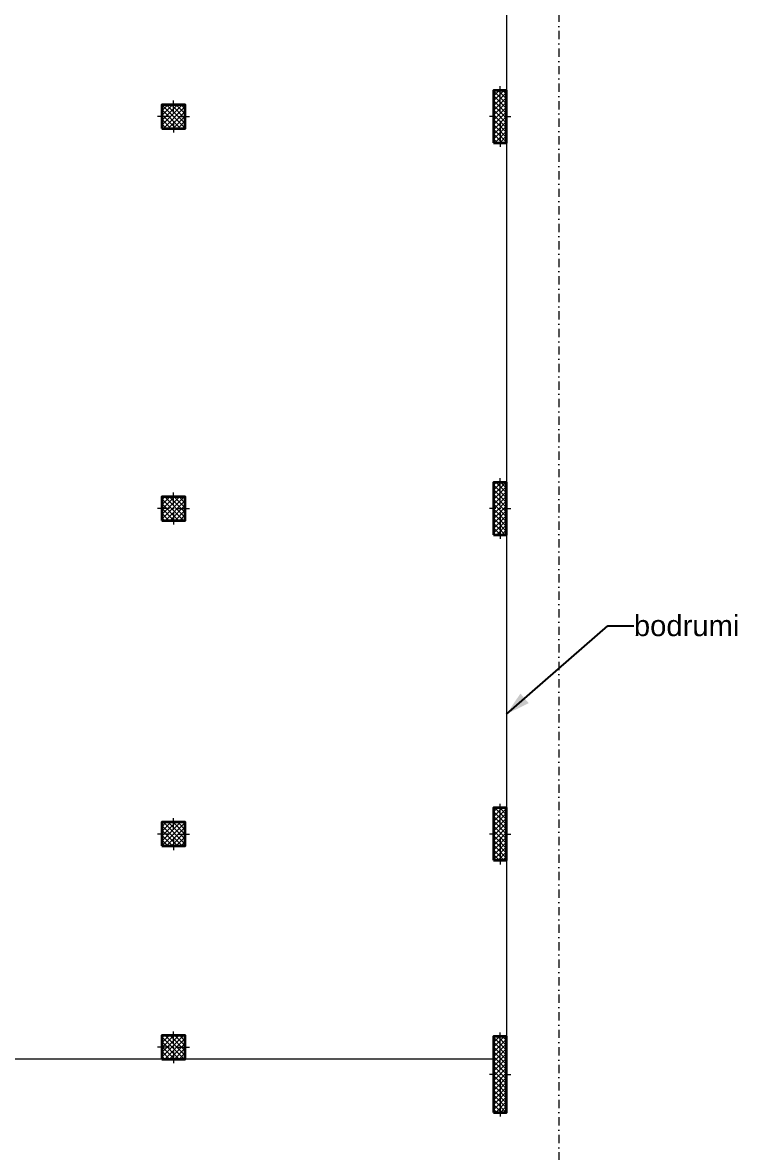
# Model space of a CAD drawing. Header units: millimetres. Extents: x -1921344 to -1834629, y -2748569 to -2679967.
# Drawn here: x -1848310 to -1834629, y -2723782 to -2702164 of the extents above; entities that cross this region are included whole.
import ezdxf

# ---------------------------------------------------------------- set-up
doc = ezdxf.new("R2010")
doc.units = ezdxf.units.MM
doc.header["$MEASUREMENT"] = 0
doc.linetypes.add('Dot & Dashed', pattern=[335.138881, 158.75, -88.194444, 0, -88.194437])
for name, color, linetype, lineweight in [('A - Parcela_Pen_No__20', 1, 'Continuous', 0), ('A - Shtyllat_Pen_No__101', 252, 'Continuous', 13), ('A - Shtyllat_Pen_No__22', 8, 'Continuous', 35), ('Annotation - Label_Pen_No__20', 1, 'Continuous', 0), ('Drawing & Figure_Pen_No__20', 1, 'Continuous', 0)]:
    doc.layers.add(name, color=color, linetype=linetype, lineweight=lineweight)
doc.layers.add('A - Shtyllat', color=7, linetype='Continuous')
doc.styles.add('GENERATED_STYLE_2', font='arial.ttf')
doc.dimstyles.new('GENERATED_STYLE__1', dxfattribs={"dimtxt": 0.18, "dimasz": 456, "dimexe": 0.18, "dimexo": 0.0625, "dimgap": 0, "dimtad": 0, "dimtih": 1, "dimtoh": 1, "dimdec": 4, "dimzin": 0, "dimdsep": 46, "dimcen": 0.09, "dimadec": 0, "dimazin": 0, "dimtfac": 1, "dimtdec": 4, "dimtmove": 0, "dimatfit": 3, "dimldrblk": 'ARROWHEAD_5', "dimfxl": 1, "dimtolj": 1, "dimtzin": 0, "dimarcsym": 0})
pattern_1 = [(45, (-3432101.99, -2046631.03), (-45.961939, 45.961939), []), (135, (-3432101.99, -2046631.03), (45.961939, 45.961939), [])]

# ---------------------------------------------------------------- blocks, each defined once
blk = doc.blocks.new('Column_1', base_point=(-1845421, -2703963))
at = {"layer": 'A - Shtyllat_Pen_No__101', "linetype": 'Continuous', "lineweight": 13}
h = blk.add_hatch(dxfattribs=at)
h.set_pattern_fill('CONCRETE_BLOCK', color=252, style=0, pattern_type=2)
h.set_pattern_definition(pattern_1)
h.paths.add_polyline_path([(-1845646, -2704188), (-1845196, -2704188), (-1845196, -2703738), (-1845646, -2703738)])
at = {"layer": 'A - Shtyllat_Pen_No__101', "color": 252, "linetype": 'Continuous', "lineweight": 13}
for p, q in [((-1845421, -2703883), (-1845421, -2703658)), ((-1845501, -2703963), (-1845726, -2703963)), ((-1845421, -2704043), (-1845421, -2704268)), ((-1845341, -2703963), (-1845116, -2703963))]:
    blk.add_line(p, q, dxfattribs=at)
blk.add_point((-1845421, -2703963), dxfattribs=at)
at = {"layer": 'A - Shtyllat_Pen_No__22', "color": 8, "linetype": 'Continuous', "lineweight": 35, "flags": 128}
blk.add_lwpolyline([(-1845646, -2704188), (-1845196, -2704188), (-1845196, -2703738), (-1845646, -2703738)], close=True, dxfattribs=at)
blk = doc.blocks.new('Column_2', base_point=(-1845421, -2721771))
at = {"layer": 'A - Shtyllat_Pen_No__101', "linetype": 'Continuous', "lineweight": 13}
h = blk.add_hatch(dxfattribs=at)
h.set_pattern_fill('CONCRETE_BLOCK', color=252, style=0, pattern_type=2)
h.set_pattern_definition(pattern_1)
h.paths.add_polyline_path([(-1845646, -2721996), (-1845196, -2721996), (-1845196, -2721546), (-1845646, -2721546)])
at = {"layer": 'A - Shtyllat_Pen_No__101', "color": 252, "linetype": 'Continuous', "lineweight": 13}
for p, q in [((-1845421, -2721691), (-1845421, -2721466)), ((-1845501, -2721771), (-1845726, -2721771)), ((-1845421, -2721851), (-1845421, -2722076)), ((-1845341, -2721771), (-1845116, -2721771))]:
    blk.add_line(p, q, dxfattribs=at)
blk.add_point((-1845421, -2721771), dxfattribs=at)
at = {"layer": 'A - Shtyllat_Pen_No__22', "color": 8, "linetype": 'Continuous', "lineweight": 35, "flags": 128}
blk.add_lwpolyline([(-1845646, -2721996), (-1845196, -2721996), (-1845196, -2721546), (-1845646, -2721546)], close=True, dxfattribs=at)
blk = doc.blocks.new('Column_4', base_point=(-1845421, -2711463))
at = {"layer": 'A - Shtyllat_Pen_No__101', "linetype": 'Continuous', "lineweight": 13}
h = blk.add_hatch(dxfattribs=at)
h.set_pattern_fill('CONCRETE_BLOCK', color=252, style=0, pattern_type=2)
h.set_pattern_definition(pattern_1)
h.paths.add_polyline_path([(-1845646, -2711688), (-1845196, -2711688), (-1845196, -2711238), (-1845646, -2711238)])
at = {"layer": 'A - Shtyllat_Pen_No__101', "color": 252, "linetype": 'Continuous', "lineweight": 13}
for p, q in [((-1845421, -2711383), (-1845421, -2711158)), ((-1845501, -2711463), (-1845726, -2711463)), ((-1845341, -2711463), (-1845116, -2711463)), ((-1845421, -2711543), (-1845421, -2711768))]:
    blk.add_line(p, q, dxfattribs=at)
blk.add_point((-1845421, -2711463), dxfattribs=at)
at = {"layer": 'A - Shtyllat_Pen_No__22', "color": 8, "linetype": 'Continuous', "lineweight": 35, "flags": 128}
blk.add_lwpolyline([(-1845646, -2711688), (-1845196, -2711688), (-1845196, -2711238), (-1845646, -2711238)], close=True, dxfattribs=at)
blk = doc.blocks.new('Column_6', base_point=(-1845421, -2717691))
at = {"layer": 'A - Shtyllat_Pen_No__101', "linetype": 'Continuous', "lineweight": 13}
h = blk.add_hatch(dxfattribs=at)
h.set_pattern_fill('CONCRETE_BLOCK', color=252, style=0, pattern_type=2)
h.set_pattern_definition(pattern_1)
h.paths.add_polyline_path([(-1845646, -2717916), (-1845196, -2717916), (-1845196, -2717466), (-1845646, -2717466)])
at = {"layer": 'A - Shtyllat_Pen_No__101', "color": 252, "linetype": 'Continuous', "lineweight": 13}
for p, q in [((-1845421, -2717611), (-1845421, -2717386)), ((-1845501, -2717691), (-1845726, -2717691)), ((-1845341, -2717691), (-1845116, -2717691)), ((-1845421, -2717771), (-1845421, -2717996))]:
    blk.add_line(p, q, dxfattribs=at)
blk.add_point((-1845421, -2717691), dxfattribs=at)
at = {"layer": 'A - Shtyllat_Pen_No__22', "color": 8, "linetype": 'Continuous', "lineweight": 35, "flags": 128}
blk.add_lwpolyline([(-1845646, -2717916), (-1845196, -2717916), (-1845196, -2717466), (-1845646, -2717466)], close=True, dxfattribs=at)
blk = doc.blocks.new('Column_22', base_point=(-1845421, -2721771))
at = {"layer": 'A - Shtyllat_Pen_No__101', "linetype": 'Continuous', "lineweight": 13}
h = blk.add_hatch(dxfattribs=at)
h.set_pattern_fill('CONCRETE_BLOCK', color=252, style=0, pattern_type=2)
h.set_pattern_definition(pattern_1)
h.paths.add_polyline_path([(-1845646, -2721996), (-1845196, -2721996), (-1845196, -2721546), (-1845646, -2721546)])
at = {"layer": 'A - Shtyllat_Pen_No__101', "color": 252, "linetype": 'Continuous', "lineweight": 13}
for p, q in [((-1845421, -2721691), (-1845421, -2721466)), ((-1845501, -2721771), (-1845726, -2721771)), ((-1845421, -2721851), (-1845421, -2722076)), ((-1845341, -2721771), (-1845116, -2721771))]:
    blk.add_line(p, q, dxfattribs=at)
blk.add_point((-1845421, -2721771), dxfattribs=at)
at = {"layer": 'A - Shtyllat_Pen_No__22', "color": 8, "linetype": 'Continuous', "lineweight": 35, "flags": 128}
blk.add_lwpolyline([(-1845646, -2721996), (-1845196, -2721996), (-1845196, -2721546), (-1845646, -2721546)], close=True, dxfattribs=at)
blk = doc.blocks.new('Column_25', base_point=(-1839171, -2711463))
at = {"layer": 'A - Shtyllat_Pen_No__101', "linetype": 'Continuous', "lineweight": 13}
h = blk.add_hatch(dxfattribs=at)
h.set_pattern_fill('CONCRETE_BLOCK', color=252, style=0, pattern_type=2)
h.set_pattern_definition(pattern_1)
h.paths.add_polyline_path([(-1839296, -2711963), (-1839046, -2711963), (-1839046, -2710963), (-1839296, -2710963)])
at = {"layer": 'A - Shtyllat_Pen_No__101', "color": 252, "linetype": 'Continuous', "lineweight": 13}
for p, q in [((-1839171, -2711383), (-1839171, -2710883)), ((-1839251, -2711463), (-1839376, -2711463)), ((-1839091, -2711463), (-1838966, -2711463)), ((-1839171, -2711543), (-1839171, -2712043))]:
    blk.add_line(p, q, dxfattribs=at)
blk.add_point((-1839171, -2711463), dxfattribs=at)
at = {"layer": 'A - Shtyllat_Pen_No__22', "color": 8, "linetype": 'Continuous', "lineweight": 35, "flags": 128}
blk.add_lwpolyline([(-1839296, -2711963), (-1839046, -2711963), (-1839046, -2710963), (-1839296, -2710963)], close=True, dxfattribs=at)
blk = doc.blocks.new('Column_28', base_point=(-1839171, -2717691))
at = {"layer": 'A - Shtyllat_Pen_No__101', "linetype": 'Continuous', "lineweight": 13}
h = blk.add_hatch(dxfattribs=at)
h.set_pattern_fill('CONCRETE_BLOCK', color=252, style=0, pattern_type=2)
h.set_pattern_definition(pattern_1)
h.paths.add_polyline_path([(-1839296, -2718191), (-1839046, -2718191), (-1839046, -2717191), (-1839296, -2717191)])
at = {"layer": 'A - Shtyllat_Pen_No__101', "color": 252, "linetype": 'Continuous', "lineweight": 13}
for p, q in [((-1839171, -2717611), (-1839171, -2717111)), ((-1839251, -2717691), (-1839376, -2717691)), ((-1839091, -2717691), (-1838966, -2717691)), ((-1839171, -2717771), (-1839171, -2718271))]:
    blk.add_line(p, q, dxfattribs=at)
blk.add_point((-1839171, -2717691), dxfattribs=at)
at = {"layer": 'A - Shtyllat_Pen_No__22', "color": 8, "linetype": 'Continuous', "lineweight": 35, "flags": 128}
blk.add_lwpolyline([(-1839296, -2718191), (-1839046, -2718191), (-1839046, -2717191), (-1839296, -2717191)], close=True, dxfattribs=at)
blk = doc.blocks.new('Column_29', base_point=(-1839171, -2722291))
at = {"layer": 'A - Shtyllat_Pen_No__101', "linetype": 'Continuous', "lineweight": 13}
h = blk.add_hatch(dxfattribs=at)
h.set_pattern_fill('CONCRETE_BLOCK', color=252, style=0, pattern_type=2)
h.set_pattern_definition(pattern_1)
h.paths.add_polyline_path([(-1839296, -2723016), (-1839046, -2723016), (-1839046, -2721566), (-1839296, -2721566)])
at = {"layer": 'A - Shtyllat_Pen_No__101', "color": 252, "linetype": 'Continuous', "lineweight": 13}
for p, q in [((-1839171, -2722211), (-1839171, -2721486)), ((-1839251, -2722291), (-1839376, -2722291)), ((-1839091, -2722291), (-1838966, -2722291)), ((-1839171, -2722371), (-1839171, -2723096))]:
    blk.add_line(p, q, dxfattribs=at)
blk.add_point((-1839171, -2722291), dxfattribs=at)
at = {"layer": 'A - Shtyllat_Pen_No__22', "color": 8, "linetype": 'Continuous', "lineweight": 35, "flags": 128}
blk.add_lwpolyline([(-1839296, -2723016), (-1839046, -2723016), (-1839046, -2721566), (-1839296, -2721566)], close=True, dxfattribs=at)
blk = doc.blocks.new('Column_32', base_point=(-1839171, -2703963))
at = {"layer": 'A - Shtyllat_Pen_No__101', "linetype": 'Continuous', "lineweight": 13}
h = blk.add_hatch(dxfattribs=at)
h.set_pattern_fill('CONCRETE_BLOCK', color=252, style=0, pattern_type=2)
h.set_pattern_definition(pattern_1)
h.paths.add_polyline_path([(-1839296, -2704463), (-1839046, -2704463), (-1839046, -2703463), (-1839296, -2703463)])
at = {"layer": 'A - Shtyllat_Pen_No__101', "color": 252, "linetype": 'Continuous', "lineweight": 13}
for p, q in [((-1839171, -2703883), (-1839171, -2703383)), ((-1839251, -2703963), (-1839376, -2703963)), ((-1839171, -2704043), (-1839171, -2704543)), ((-1839091, -2703963), (-1838966, -2703963))]:
    blk.add_line(p, q, dxfattribs=at)
blk.add_point((-1839171, -2703963), dxfattribs=at)
at = {"layer": 'A - Shtyllat_Pen_No__22', "color": 8, "linetype": 'Continuous', "lineweight": 35, "flags": 128}
blk.add_lwpolyline([(-1839296, -2704463), (-1839046, -2704463), (-1839046, -2703463), (-1839296, -2703463)], close=True, dxfattribs=at)
blk = doc.blocks.new('Column_33', base_point=(-1845421, -2703963))
at = {"layer": 'A - Shtyllat_Pen_No__101', "linetype": 'Continuous', "lineweight": 13}
h = blk.add_hatch(dxfattribs=at)
h.set_pattern_fill('CONCRETE_BLOCK', color=252, style=0, pattern_type=2)
h.set_pattern_definition(pattern_1)
h.paths.add_polyline_path([(-1845646, -2704188), (-1845196, -2704188), (-1845196, -2703738), (-1845646, -2703738)])
at = {"layer": 'A - Shtyllat_Pen_No__101', "color": 252, "linetype": 'Continuous', "lineweight": 13}
for p, q in [((-1845421, -2703883), (-1845421, -2703658)), ((-1845501, -2703963), (-1845726, -2703963)), ((-1845421, -2704043), (-1845421, -2704268)), ((-1845341, -2703963), (-1845116, -2703963))]:
    blk.add_line(p, q, dxfattribs=at)
blk.add_point((-1845421, -2703963), dxfattribs=at)
at = {"layer": 'A - Shtyllat_Pen_No__22', "color": 8, "linetype": 'Continuous', "lineweight": 35, "flags": 128}
blk.add_lwpolyline([(-1845646, -2704188), (-1845196, -2704188), (-1845196, -2703738), (-1845646, -2703738)], close=True, dxfattribs=at)
blk = doc.blocks.new('Column_34', base_point=(-1845421, -2721771))
at = {"layer": 'A - Shtyllat_Pen_No__101', "linetype": 'Continuous', "lineweight": 13}
h = blk.add_hatch(dxfattribs=at)
h.set_pattern_fill('CONCRETE_BLOCK', color=252, style=0, pattern_type=2)
h.set_pattern_definition(pattern_1)
h.paths.add_polyline_path([(-1845646, -2721996), (-1845196, -2721996), (-1845196, -2721546), (-1845646, -2721546)])
at = {"layer": 'A - Shtyllat_Pen_No__101', "color": 252, "linetype": 'Continuous', "lineweight": 13}
for p, q in [((-1845421, -2721691), (-1845421, -2721466)), ((-1845501, -2721771), (-1845726, -2721771)), ((-1845421, -2721851), (-1845421, -2722076)), ((-1845341, -2721771), (-1845116, -2721771))]:
    blk.add_line(p, q, dxfattribs=at)
blk.add_point((-1845421, -2721771), dxfattribs=at)
at = {"layer": 'A - Shtyllat_Pen_No__22', "color": 8, "linetype": 'Continuous', "lineweight": 35, "flags": 128}
blk.add_lwpolyline([(-1845646, -2721996), (-1845196, -2721996), (-1845196, -2721546), (-1845646, -2721546)], close=True, dxfattribs=at)
blk = doc.blocks.new('Column_36', base_point=(-1845421, -2711463))
at = {"layer": 'A - Shtyllat_Pen_No__101', "linetype": 'Continuous', "lineweight": 13}
h = blk.add_hatch(dxfattribs=at)
h.set_pattern_fill('CONCRETE_BLOCK', color=252, style=0, pattern_type=2)
h.set_pattern_definition(pattern_1)
h.paths.add_polyline_path([(-1845646, -2711688), (-1845196, -2711688), (-1845196, -2711238), (-1845646, -2711238)])
at = {"layer": 'A - Shtyllat_Pen_No__101', "color": 252, "linetype": 'Continuous', "lineweight": 13}
for p, q in [((-1845421, -2711383), (-1845421, -2711158)), ((-1845501, -2711463), (-1845726, -2711463)), ((-1845341, -2711463), (-1845116, -2711463)), ((-1845421, -2711543), (-1845421, -2711768))]:
    blk.add_line(p, q, dxfattribs=at)
blk.add_point((-1845421, -2711463), dxfattribs=at)
at = {"layer": 'A - Shtyllat_Pen_No__22', "color": 8, "linetype": 'Continuous', "lineweight": 35, "flags": 128}
blk.add_lwpolyline([(-1845646, -2711688), (-1845196, -2711688), (-1845196, -2711238), (-1845646, -2711238)], close=True, dxfattribs=at)
blk = doc.blocks.new('Column_38', base_point=(-1845421, -2717691))
at = {"layer": 'A - Shtyllat_Pen_No__101', "linetype": 'Continuous', "lineweight": 13}
h = blk.add_hatch(dxfattribs=at)
h.set_pattern_fill('CONCRETE_BLOCK', color=252, style=0, pattern_type=2)
h.set_pattern_definition(pattern_1)
h.paths.add_polyline_path([(-1845646, -2717916), (-1845196, -2717916), (-1845196, -2717466), (-1845646, -2717466)])
at = {"layer": 'A - Shtyllat_Pen_No__101', "color": 252, "linetype": 'Continuous', "lineweight": 13}
for p, q in [((-1845421, -2717611), (-1845421, -2717386)), ((-1845501, -2717691), (-1845726, -2717691)), ((-1845341, -2717691), (-1845116, -2717691)), ((-1845421, -2717771), (-1845421, -2717996))]:
    blk.add_line(p, q, dxfattribs=at)
blk.add_point((-1845421, -2717691), dxfattribs=at)
at = {"layer": 'A - Shtyllat_Pen_No__22', "color": 8, "linetype": 'Continuous', "lineweight": 35, "flags": 128}
blk.add_lwpolyline([(-1845646, -2717916), (-1845196, -2717916), (-1845196, -2717466), (-1845646, -2717466)], close=True, dxfattribs=at)
blk = doc.blocks.new('Column_51', base_point=(-1845421, -2721771))
at = {"layer": 'A - Shtyllat_Pen_No__101', "linetype": 'Continuous', "lineweight": 13}
h = blk.add_hatch(dxfattribs=at)
h.set_pattern_fill('CONCRETE_BLOCK', color=252, style=0, pattern_type=2)
h.set_pattern_definition(pattern_1)
h.paths.add_polyline_path([(-1845646, -2721996), (-1845196, -2721996), (-1845196, -2721546), (-1845646, -2721546)])
at = {"layer": 'A - Shtyllat_Pen_No__101', "color": 252, "linetype": 'Continuous', "lineweight": 13}
for p, q in [((-1845421, -2721691), (-1845421, -2721466)), ((-1845501, -2721771), (-1845726, -2721771)), ((-1845421, -2721851), (-1845421, -2722076)), ((-1845341, -2721771), (-1845116, -2721771))]:
    blk.add_line(p, q, dxfattribs=at)
blk.add_point((-1845421, -2721771), dxfattribs=at)
at = {"layer": 'A - Shtyllat_Pen_No__22', "color": 8, "linetype": 'Continuous', "lineweight": 35, "flags": 128}
blk.add_lwpolyline([(-1845646, -2721996), (-1845196, -2721996), (-1845196, -2721546), (-1845646, -2721546)], close=True, dxfattribs=at)
blk = doc.blocks.new('Column_54', base_point=(-1839171, -2711463))
at = {"layer": 'A - Shtyllat_Pen_No__101', "linetype": 'Continuous', "lineweight": 13}
h = blk.add_hatch(dxfattribs=at)
h.set_pattern_fill('CONCRETE_BLOCK', color=252, style=0, pattern_type=2)
h.set_pattern_definition(pattern_1)
h.paths.add_polyline_path([(-1839296, -2711963), (-1839046, -2711963), (-1839046, -2710963), (-1839296, -2710963)])
at = {"layer": 'A - Shtyllat_Pen_No__101', "color": 252, "linetype": 'Continuous', "lineweight": 13}
for p, q in [((-1839171, -2711383), (-1839171, -2710883)), ((-1839251, -2711463), (-1839376, -2711463)), ((-1839091, -2711463), (-1838966, -2711463)), ((-1839171, -2711543), (-1839171, -2712043))]:
    blk.add_line(p, q, dxfattribs=at)
blk.add_point((-1839171, -2711463), dxfattribs=at)
at = {"layer": 'A - Shtyllat_Pen_No__22', "color": 8, "linetype": 'Continuous', "lineweight": 35, "flags": 128}
blk.add_lwpolyline([(-1839296, -2711963), (-1839046, -2711963), (-1839046, -2710963), (-1839296, -2710963)], close=True, dxfattribs=at)
blk = doc.blocks.new('Column_57', base_point=(-1839171, -2717691))
at = {"layer": 'A - Shtyllat_Pen_No__101', "linetype": 'Continuous', "lineweight": 13}
h = blk.add_hatch(dxfattribs=at)
h.set_pattern_fill('CONCRETE_BLOCK', color=252, style=0, pattern_type=2)
h.set_pattern_definition(pattern_1)
h.paths.add_polyline_path([(-1839296, -2718191), (-1839046, -2718191), (-1839046, -2717191), (-1839296, -2717191)])
at = {"layer": 'A - Shtyllat_Pen_No__101', "color": 252, "linetype": 'Continuous', "lineweight": 13}
for p, q in [((-1839171, -2717611), (-1839171, -2717111)), ((-1839251, -2717691), (-1839376, -2717691)), ((-1839091, -2717691), (-1838966, -2717691)), ((-1839171, -2717771), (-1839171, -2718271))]:
    blk.add_line(p, q, dxfattribs=at)
blk.add_point((-1839171, -2717691), dxfattribs=at)
at = {"layer": 'A - Shtyllat_Pen_No__22', "color": 8, "linetype": 'Continuous', "lineweight": 35, "flags": 128}
blk.add_lwpolyline([(-1839296, -2718191), (-1839046, -2718191), (-1839046, -2717191), (-1839296, -2717191)], close=True, dxfattribs=at)
blk = doc.blocks.new('Column_58', base_point=(-1839171, -2722291))
at = {"layer": 'A - Shtyllat_Pen_No__101', "linetype": 'Continuous', "lineweight": 13}
h = blk.add_hatch(dxfattribs=at)
h.set_pattern_fill('CONCRETE_BLOCK', color=252, style=0, pattern_type=2)
h.set_pattern_definition(pattern_1)
h.paths.add_polyline_path([(-1839296, -2723016), (-1839046, -2723016), (-1839046, -2721566), (-1839296, -2721566)])
at = {"layer": 'A - Shtyllat_Pen_No__101', "color": 252, "linetype": 'Continuous', "lineweight": 13}
for p, q in [((-1839171, -2722211), (-1839171, -2721486)), ((-1839251, -2722291), (-1839376, -2722291)), ((-1839091, -2722291), (-1838966, -2722291)), ((-1839171, -2722371), (-1839171, -2723096))]:
    blk.add_line(p, q, dxfattribs=at)
blk.add_point((-1839171, -2722291), dxfattribs=at)
at = {"layer": 'A - Shtyllat_Pen_No__22', "color": 8, "linetype": 'Continuous', "lineweight": 35, "flags": 128}
blk.add_lwpolyline([(-1839296, -2723016), (-1839046, -2723016), (-1839046, -2721566), (-1839296, -2721566)], close=True, dxfattribs=at)
blk = doc.blocks.new('Column_61', base_point=(-1839171, -2703963))
at = {"layer": 'A - Shtyllat_Pen_No__101', "linetype": 'Continuous', "lineweight": 13}
h = blk.add_hatch(dxfattribs=at)
h.set_pattern_fill('CONCRETE_BLOCK', color=252, style=0, pattern_type=2)
h.set_pattern_definition(pattern_1)
h.paths.add_polyline_path([(-1839296, -2704463), (-1839046, -2704463), (-1839046, -2703463), (-1839296, -2703463)])
at = {"layer": 'A - Shtyllat_Pen_No__101', "color": 252, "linetype": 'Continuous', "lineweight": 13}
for p, q in [((-1839171, -2703883), (-1839171, -2703383)), ((-1839251, -2703963), (-1839376, -2703963)), ((-1839171, -2704043), (-1839171, -2704543)), ((-1839091, -2703963), (-1838966, -2703963))]:
    blk.add_line(p, q, dxfattribs=at)
blk.add_point((-1839171, -2703963), dxfattribs=at)
at = {"layer": 'A - Shtyllat_Pen_No__22', "color": 8, "linetype": 'Continuous', "lineweight": 35, "flags": 128}
blk.add_lwpolyline([(-1839296, -2704463), (-1839046, -2704463), (-1839046, -2703463), (-1839296, -2703463)], close=True, dxfattribs=at)
blk = doc.blocks.new('Column_62', base_point=(-1845421, -2703963))
at = {"layer": 'A - Shtyllat_Pen_No__101', "linetype": 'Continuous', "lineweight": 13}
h = blk.add_hatch(dxfattribs=at)
h.set_pattern_fill('CONCRETE_BLOCK', color=252, style=0, pattern_type=2)
h.set_pattern_definition(pattern_1)
h.paths.add_polyline_path([(-1845646, -2704188), (-1845196, -2704188), (-1845196, -2703738), (-1845646, -2703738)])
at = {"layer": 'A - Shtyllat_Pen_No__101', "color": 252, "linetype": 'Continuous', "lineweight": 13}
for p, q in [((-1845421, -2703883), (-1845421, -2703658)), ((-1845501, -2703963), (-1845726, -2703963)), ((-1845421, -2704043), (-1845421, -2704268)), ((-1845341, -2703963), (-1845116, -2703963))]:
    blk.add_line(p, q, dxfattribs=at)
blk.add_point((-1845421, -2703963), dxfattribs=at)
at = {"layer": 'A - Shtyllat_Pen_No__22', "color": 8, "linetype": 'Continuous', "lineweight": 35, "flags": 128}
blk.add_lwpolyline([(-1845646, -2704188), (-1845196, -2704188), (-1845196, -2703738), (-1845646, -2703738)], close=True, dxfattribs=at)
blk = doc.blocks.new('Column_77', base_point=(-1839171, -2711463))
at = {"layer": 'A - Shtyllat_Pen_No__101', "linetype": 'Continuous', "lineweight": 13}
h = blk.add_hatch(dxfattribs=at)
h.set_pattern_fill('CONCRETE_BLOCK', color=252, style=0, pattern_type=2)
h.set_pattern_definition(pattern_1)
h.paths.add_polyline_path([(-1839296, -2711963), (-1839046, -2711963), (-1839046, -2710963), (-1839296, -2710963)])
at = {"layer": 'A - Shtyllat_Pen_No__101', "color": 252, "linetype": 'Continuous', "lineweight": 13}
for p, q in [((-1839171, -2711383), (-1839171, -2710883)), ((-1839251, -2711463), (-1839376, -2711463)), ((-1839091, -2711463), (-1838966, -2711463)), ((-1839171, -2711543), (-1839171, -2712043))]:
    blk.add_line(p, q, dxfattribs=at)
blk.add_point((-1839171, -2711463), dxfattribs=at)
at = {"layer": 'A - Shtyllat_Pen_No__22', "color": 8, "linetype": 'Continuous', "lineweight": 35, "flags": 128}
blk.add_lwpolyline([(-1839296, -2711963), (-1839046, -2711963), (-1839046, -2710963), (-1839296, -2710963)], close=True, dxfattribs=at)
blk = doc.blocks.new('Column_80', base_point=(-1839171, -2717691))
at = {"layer": 'A - Shtyllat_Pen_No__101', "linetype": 'Continuous', "lineweight": 13}
h = blk.add_hatch(dxfattribs=at)
h.set_pattern_fill('CONCRETE_BLOCK', color=252, style=0, pattern_type=2)
h.set_pattern_definition(pattern_1)
h.paths.add_polyline_path([(-1839296, -2718191), (-1839046, -2718191), (-1839046, -2717191), (-1839296, -2717191)])
at = {"layer": 'A - Shtyllat_Pen_No__101', "color": 252, "linetype": 'Continuous', "lineweight": 13}
for p, q in [((-1839171, -2717611), (-1839171, -2717111)), ((-1839251, -2717691), (-1839376, -2717691)), ((-1839091, -2717691), (-1838966, -2717691)), ((-1839171, -2717771), (-1839171, -2718271))]:
    blk.add_line(p, q, dxfattribs=at)
blk.add_point((-1839171, -2717691), dxfattribs=at)
at = {"layer": 'A - Shtyllat_Pen_No__22', "color": 8, "linetype": 'Continuous', "lineweight": 35, "flags": 128}
blk.add_lwpolyline([(-1839296, -2718191), (-1839046, -2718191), (-1839046, -2717191), (-1839296, -2717191)], close=True, dxfattribs=at)
blk = doc.blocks.new('Column_81', base_point=(-1839171, -2722291))
at = {"layer": 'A - Shtyllat_Pen_No__101', "linetype": 'Continuous', "lineweight": 13}
h = blk.add_hatch(dxfattribs=at)
h.set_pattern_fill('CONCRETE_BLOCK', color=252, style=0, pattern_type=2)
h.set_pattern_definition(pattern_1)
h.paths.add_polyline_path([(-1839296, -2723016), (-1839046, -2723016), (-1839046, -2721566), (-1839296, -2721566)])
at = {"layer": 'A - Shtyllat_Pen_No__101', "color": 252, "linetype": 'Continuous', "lineweight": 13}
for p, q in [((-1839171, -2722211), (-1839171, -2721486)), ((-1839251, -2722291), (-1839376, -2722291)), ((-1839091, -2722291), (-1838966, -2722291)), ((-1839171, -2722371), (-1839171, -2723096))]:
    blk.add_line(p, q, dxfattribs=at)
blk.add_point((-1839171, -2722291), dxfattribs=at)
at = {"layer": 'A - Shtyllat_Pen_No__22', "color": 8, "linetype": 'Continuous', "lineweight": 35, "flags": 128}
blk.add_lwpolyline([(-1839296, -2723016), (-1839046, -2723016), (-1839046, -2721566), (-1839296, -2721566)], close=True, dxfattribs=at)
blk = doc.blocks.new('ARROWHEAD_5')
at = {"linetype": 'Continuous', "lineweight": 0}
blk.add_hatch(color=0, dxfattribs=at).paths.add_polyline_path([(-1, 0.2679), (0, 0), (-1, -0.2679)])
at = {"color": 0, "linetype": 'Continuous', "lineweight": 0}
blk.add_line((0, 0), (-1, 0), dxfattribs=at)

msp = doc.modelspace()

# ---------------------------------------------------------------- linework, layer by layer
at = {"layer": 'A - Parcela_Pen_No__20', "color": 1, "linetype": 'Dot & Dashed', "lineweight": 0}
msp.add_lwpolyline([(-1838046, -2745752), (-1859505, -2748569), (-1860079, -2739444), (-1861255, -2720719), (-1861707, -2694855), (-1861990, -2681089), (-1838046, -2682881)], close=True, dxfattribs=at)
at = {"layer": 'Drawing & Figure_Pen_No__20', "color": 1, "linetype": 'Continuous', "lineweight": 0}
for p, q in [((-1839046, -2686138), (-1839046, -2723016)), ((-1839296, -2721996), (-1853346, -2721996)), ((-1839296, -2723016), (-1839296, -2721996)), ((-1839046, -2723016), (-1839296, -2723016))]:
    msp.add_line(p, q, dxfattribs=at)

# ---------------------------------------------------------------- block references
at = {"layer": 'A - Shtyllat', "color": 8, "lineweight": 35}
for name, p in [('Column_32', (-1839171, -2703963)), ('Column_61', (-1839171, -2703963)), ('Column_1', (-1845421, -2703963)), ('Column_33', (-1845421, -2703963)), ('Column_62', (-1845421, -2703963)), ('Column_25', (-1839171, -2711463)), ('Column_54', (-1839171, -2711463)), ('Column_77', (-1839171, -2711463)), ('Column_4', (-1845421, -2711463)), ('Column_36', (-1845421, -2711463)), ('Column_28', (-1839171, -2717691)), ('Column_57', (-1839171, -2717691)), ('Column_80', (-1839171, -2717691)), ('Column_6', (-1845421, -2717691)), ('Column_38', (-1845421, -2717691)), ('Column_2', (-1845421, -2721771)), ('Column_22', (-1845421, -2721771)), ('Column_34', (-1845421, -2721771)), ('Column_51', (-1845421, -2721771)), ('Column_29', (-1839171, -2722291)), ('Column_58', (-1839171, -2722291)), ('Column_81', (-1839171, -2722291))]:
    msp.add_blockref(name, p, dxfattribs=at)

# ---------------------------------------------------------------- texts
at = {"layer": 'Annotation - Label_Pen_No__20', "color": 1, "linetype": 'Continuous', "lineweight": 0, "insert": (-1836610, -2713706), "char_height": 400, "attachment_point": 4, "style": 'GENERATED_STYLE_2'}
msp.add_mtext('\\A1;{\\pql;\\fArial|b0|i0|c0|p34;bodrumi\\fArial|b0|i0|c0|p34; }', dxfattribs=at)

# ---------------------------------------------------------------- leaders
at = {"layer": 'Annotation - Label_Pen_No__20', "color": 1, "linetype": 'Continuous', "lineweight": 0, "annotation_type": 0, "has_hookline": 1, "hookline_direction": 0, "text_width": 1944}
msp.add_leader([(-1839046, -2715394), (-1837110, -2713706), (-1836610, -2713706)], dimstyle='GENERATED_STYLE__1', dxfattribs=at)

doc.saveas('drawing.dxf')
